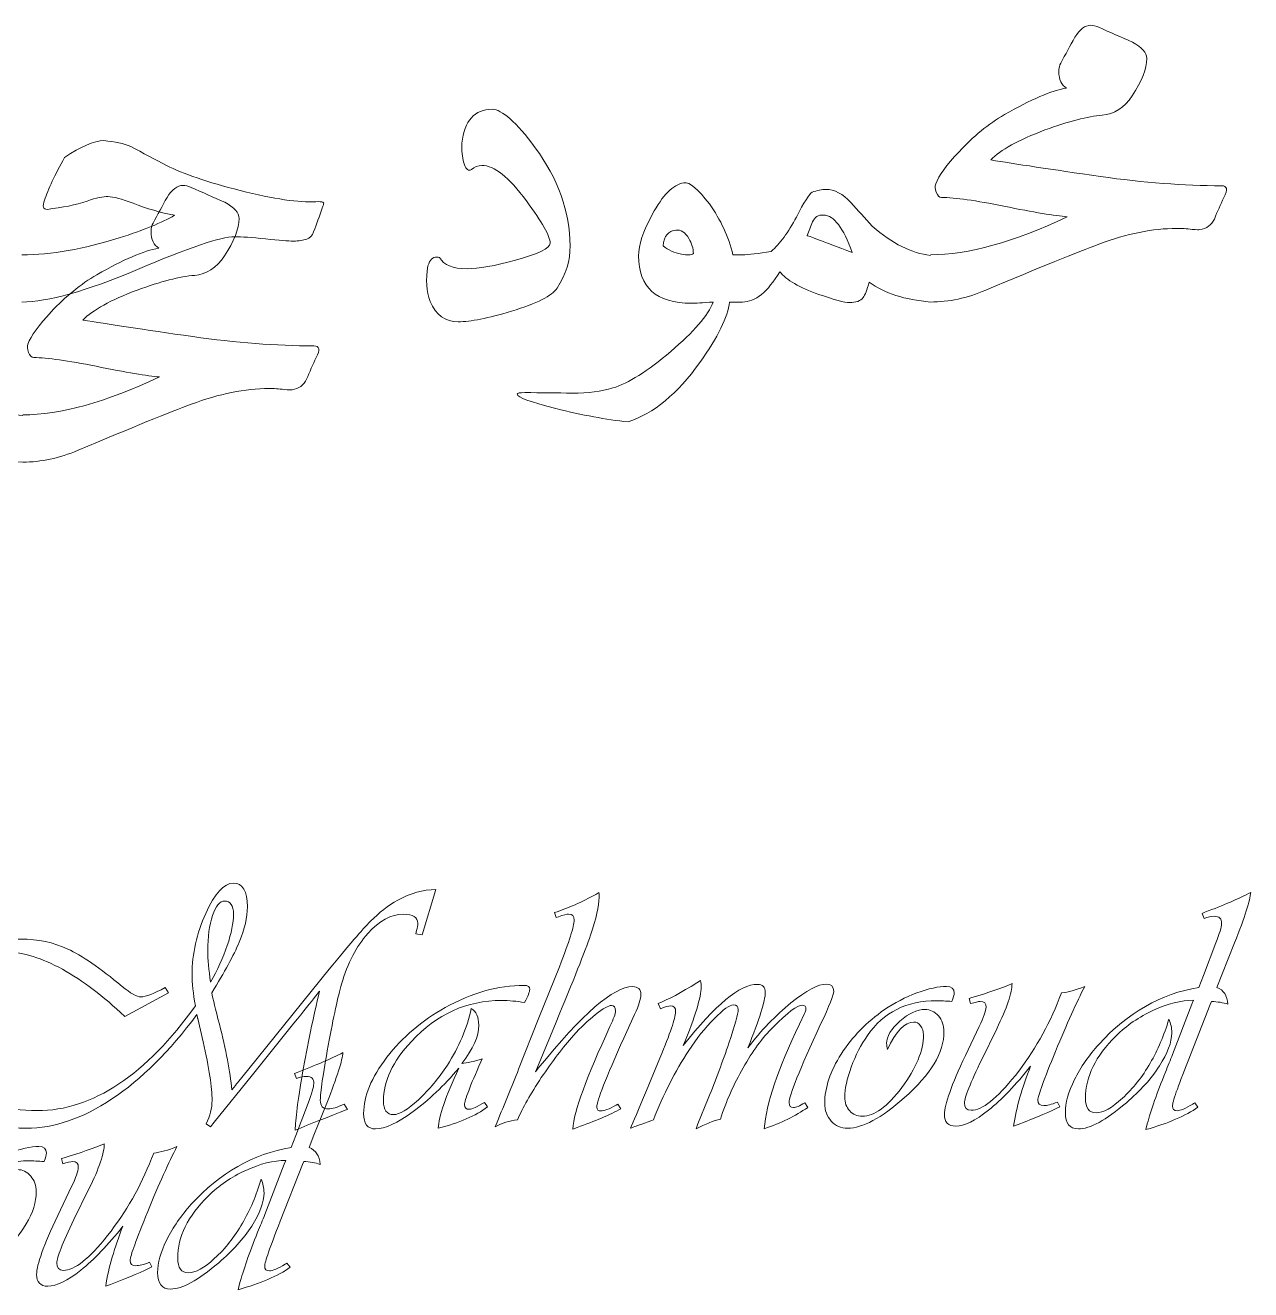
# Model space of a CAD drawing. Extents: x 846 to 947, y 421 to 797.
# Drawn here: x 934.757 to 935.914, y 742.441 to 743.635 of the extents above; entities that cross this region are included whole.
import ezdxf

# ---------------------------------------------------------------- set-up
doc = ezdxf.new("R2010")
doc.units = 0
doc.header["$MEASUREMENT"] = 0
doc.layers.add('Dim', color=252, linetype='CONTINUOUS', lineweight=0)
doc.layers.add('UG-Khartosha', color=252, linetype='CONTINUOUS', lineweight=20)

# ---------------------------------------------------------------- blocks, each defined once
blk = doc.blocks.new('fghty')
at = {"layer": 'UG-Khartosha'}
for points, knots in [([(-276.1344, -80.7615), (-276.1295, -80.7536), (-276.1242, -80.7496), (-276.1186, -80.7496), (-276.1186, -80.7496), (-276.1161, -80.7496), (-276.1135, -80.7503), (-276.1106, -80.7516)], [0.63333333, 0.63333333, 0.63333333, 0.63333333, 0.66666667, 0.66666667, 0.66666667, 0.66666668, 0.7, 0.7, 0.7, 0.7]), ([(-276.0773, -80.7663), (-276.0679, -80.7714), (-276.0631, -80.7767), (-276.0631, -80.7824), (-276.0631, -80.7824), (-276.0631, -80.7926), (-276.068, -80.8049), (-276.0776, -80.8195)], [0.73333333, 0.73333333, 0.73333333, 0.73333333, 0.76666667, 0.76666667, 0.76666667, 0.76666668, 0.8, 0.8, 0.8, 0.8]), ([(-276.1426, -80.8118), (-276.1476, -80.8088), (-276.1502, -80.8034), (-276.1502, -80.7954), (-276.1502, -80.7954), (-276.1502, -80.7921), (-276.1496, -80.7892), (-276.1482, -80.787)], [0.53333333, 0.53333333, 0.53333333, 0.53333333, 0.56666667, 0.56666667, 0.56666667, 0.56666668, 0.6, 0.6, 0.6, 0.6]), ([(-276.7414, -80.8663), (-276.739, -80.844), (-276.729, -80.8328), (-276.7115, -80.8328), (-276.7115, -80.8328), (-276.7019, -80.8328), (-276.6877, -80.8454), (-276.6688, -80.8709)], [0.8421053, 0.8421053, 0.8421053, 0.8421053, 0.8947368, 0.8947368, 0.8947368, 0.8947369, 0.9473684, 0.9473684, 0.9473684, 0.9473684]), ([(-276.7321, -80.8924), (-276.7328, -80.893), (-276.7335, -80.8931), (-276.7341, -80.8931), (-276.7341, -80.8931), (-276.7366, -80.8931), (-276.7385, -80.89), (-276.7401, -80.8836)], [0.6842105, 0.6842105, 0.6842105, 0.6842105, 0.7368421, 0.7368421, 0.7368421, 0.7368421, 0.7894737, 0.7894737, 0.7894737, 0.7894737]), ([(-276.6776, -80.9234), (-276.6949, -80.9001), (-276.7096, -80.8884), (-276.7216, -80.8884), (-276.7216, -80.8884), (-276.7256, -80.8884), (-276.7291, -80.8897), (-276.7321, -80.8924)], [0.5789474, 0.5789474, 0.5789474, 0.5789474, 0.6315789, 0.6315789, 0.6315789, 0.631579, 0.6842105, 0.6842105, 0.6842105, 0.6842105]), ([(-276.109, -80.8994), (-276.0662, -80.9054), (-276.0262, -80.9085), (-275.9892, -80.9085), (-275.9892, -80.9085), (-275.9833, -80.9085), (-275.9825, -80.9123), (-275.9868, -80.9201)], [0.93333333, 0.93333333, 0.93333333, 0.93333333, 0.96666667, 0.96666667, 0.96666667, 0.96666668, 1, 1, 1, 1]), ([(-276.3947, -80.915), (-276.3895, -80.9131), (-276.385, -80.9121), (-276.3809, -80.9121), (-276.3809, -80.9121), (-276.3724, -80.9121), (-276.3642, -80.9165), (-276.3563, -80.9252)], [0.6666667, 0.6666667, 0.6666667, 0.6666667, 0.7333333, 0.7333333, 0.7333333, 0.7333333, 0.8, 0.8, 0.8, 0.8]), ([(-276.6884, -80.9822), (-276.6655, -80.9762), (-276.6541, -80.9705), (-276.6541, -80.9653), (-276.6541, -80.9653), (-276.6541, -80.9585), (-276.6619, -80.9446), (-276.6776, -80.9234)], [0.4736842, 0.4736842, 0.4736842, 0.4736842, 0.5263158, 0.5263158, 0.5263158, 0.5263158, 0.5789474, 0.5789474, 0.5789474, 0.5789474]), ([(-276.4925, -81.0237), (-276.5033, -81.0245), (-276.5104, -81.0249), (-276.514, -81.0249), (-276.514, -81.0249), (-276.549, -81.0249), (-276.5665, -81.0093), (-276.5665, -80.9779), (-276.5665, -80.9779), (-276.5665, -80.9674), (-276.562, -80.9537), (-276.5529, -80.937)], [0.5555556, 0.5555556, 0.5555556, 0.5555556, 0.6111111, 0.6111111, 0.6111111, 0.6111111, 0.6666667, 0.6666667, 0.6666667, 0.6666667, 0.7222222, 0.7222222, 0.7222222, 0.7222222]), ([(-276.0182, -80.9517), (-276.0237, -80.9511), (-276.0288, -80.9508), (-276.0335, -80.9508), (-276.0335, -80.9508), (-276.0571, -80.9508), (-276.0827, -80.956), (-276.1106, -80.9664)], [0.1, 0.1, 0.1, 0.1, 0.13333333, 0.13333333, 0.13333333, 0.13333334, 0.16666667, 0.16666667, 0.16666667, 0.16666667]), ([(-276.936, -80.9612), (-276.9494, -80.9597), (-276.9597, -80.959), (-276.9668, -80.959), (-276.9668, -80.959), (-276.9798, -80.959), (-277.0118, -80.9698), (-277.0627, -80.9914)], [0.16, 0.16, 0.16, 0.16, 0.2, 0.2, 0.2, 0.20000001, 0.24, 0.24, 0.24, 0.24]), ([(-276.8952, -80.9614), (-276.8985, -80.9627), (-276.9029, -80.9633), (-276.9084, -80.9633), (-276.9084, -80.9633), (-276.9133, -80.9633), (-276.9224, -80.9626), (-276.936, -80.9612)], [0.08, 0.08, 0.08, 0.08, 0.12, 0.12, 0.12, 0.12000001, 0.16, 0.16, 0.16, 0.16]), ([(-276.7751, -80.9879), (-276.7733, -80.982), (-276.7704, -80.9791), (-276.7663, -80.9791), (-276.7663, -80.9791), (-276.7653, -80.9791), (-276.7645, -80.9793), (-276.7635, -80.9797)], [0.2631579, 0.2631579, 0.2631579, 0.2631579, 0.3157895, 0.3157895, 0.3157895, 0.3157895, 0.3684211, 0.3684211, 0.3684211, 0.3684211]), ([(-276.7635, -80.9797), (-276.7595, -80.987), (-276.7505, -80.9907), (-276.7364, -80.9907), (-276.7364, -80.9907), (-276.725, -80.9907), (-276.709, -80.9879), (-276.6884, -80.9822)], [0.3684211, 0.3684211, 0.3684211, 0.3684211, 0.4210526, 0.4210526, 0.4210526, 0.4210526, 0.4736842, 0.4736842, 0.4736842, 0.4736842]), ([(-276.6925, -81.0328), (-276.7156, -81.0398), (-276.733, -81.0432), (-276.7451, -81.0432), (-276.7451, -81.0432), (-276.7581, -81.0432), (-276.7674, -81.0366), (-276.7728, -81.0232)], [0.1052632, 0.1052632, 0.1052632, 0.1052632, 0.1578947, 0.1578947, 0.1578947, 0.1578947, 0.2105263, 0.2105263, 0.2105263, 0.2105263]), ([(-276.3441, -81.0192), (-276.3467, -81.0226), (-276.3512, -81.0243), (-276.3576, -81.0243), (-276.3576, -81.0243), (-276.3625, -81.0243), (-276.3727, -81.0216), (-276.3879, -81.0161)], [0.1333333, 0.1333333, 0.1333333, 0.1333333, 0.2, 0.2, 0.2, 0.2, 0.2666667, 0.2666667, 0.2666667, 0.2666667]), ([(-276.6484, -81.1292), (-276.6739, -81.1227), (-276.6866, -81.1181), (-276.6866, -81.115), (-276.6866, -81.115), (-276.6866, -81.1139), (-276.6841, -81.1134), (-276.679, -81.1134)], [0.2222222, 0.2222222, 0.2222222, 0.2222222, 0.2777778, 0.2777778, 0.2777778, 0.2777778, 0.3333333, 0.3333333, 0.3333333, 0.3333333]), ([(-276.7673, -81.6056), (-276.7673, -81.6056), (-276.7808, -81.6505), (-276.7808, -81.6505), (-276.7808, -81.6505), (-276.7808, -81.6505), (-276.7871, -81.6494), (-276.7871, -81.6494), (-276.7871, -81.6494), (-276.7871, -81.6494), (-276.7863, -81.6462), (-276.7863, -81.6462), (-276.7863, -81.6462), (-276.7855, -81.6434), (-276.7851, -81.641), (-276.7851, -81.639), (-276.7851, -81.639), (-276.7851, -81.6331), (-276.7898, -81.6301), (-276.7993, -81.6301), (-276.7993, -81.6301), (-276.8117, -81.6301), (-276.8235, -81.6364), (-276.8347, -81.6491), (-276.8347, -81.6491), (-276.8459, -81.6617), (-276.8546, -81.6784), (-276.8607, -81.6993), (-276.8607, -81.6993), (-276.8642, -81.7112), (-276.8686, -81.7315), (-276.8738, -81.7602), (-276.8738, -81.7602), (-276.8791, -81.7889), (-276.8817, -81.8069), (-276.8817, -81.8142), (-276.8817, -81.8142), (-276.8817, -81.82), (-276.8791, -81.8229), (-276.8738, -81.8229), (-276.8738, -81.8229), (-276.8702, -81.8229), (-276.8649, -81.8213), (-276.858, -81.8181), (-276.858, -81.8181), (-276.858, -81.8181), (-276.8549, -81.8234), (-276.8549, -81.8234), (-276.8549, -81.8234), (-276.8599, -81.8254), (-276.8687, -81.8289), (-276.8812, -81.8336), (-276.8812, -81.8336), (-276.8907, -81.8373), (-276.8992, -81.8408), (-276.9065, -81.844), (-276.9065, -81.844), (-276.9065, -81.8338), (-276.904, -81.8148), (-276.8992, -81.7871), (-276.8992, -81.7871), (-276.8943, -81.7594), (-276.8888, -81.7324), (-276.8824, -81.7061), (-276.8824, -81.7061), (-276.8824, -81.7061), (-276.8885, -81.7138), (-276.8885, -81.7138), (-276.8885, -81.7138), (-276.8935, -81.7202), (-276.9013, -81.7298), (-276.9118, -81.7428), (-276.9118, -81.7428), (-276.9118, -81.7428), (-276.9489, -81.7891), (-276.9489, -81.7891), (-276.9489, -81.7891), (-276.9489, -81.7891), (-276.9869, -81.8359), (-276.9869, -81.8359), (-276.9869, -81.8359), (-276.9869, -81.8359), (-276.9906, -81.8406), (-276.9906, -81.8406), (-276.9906, -81.8406), (-276.9906, -81.8406), (-276.9948, -81.8375), (-276.9948, -81.8375), (-276.9948, -81.8375), (-276.9909, -81.8298), (-276.9889, -81.8221), (-276.9889, -81.8145), (-276.9889, -81.8145), (-276.9889, -81.8019), (-276.9919, -81.7825), (-276.9978, -81.7563), (-276.9978, -81.7563), (-276.9978, -81.7563), (-277.0031, -81.7333), (-277.0031, -81.7333), (-277.0031, -81.7333), (-277.0032, -81.733), (-277.0035, -81.7317), (-277.0039, -81.7295), (-277.0039, -81.7295), (-277.031, -81.7658), (-277.059, -81.7936), (-277.0881, -81.813), (-277.0881, -81.813), (-277.1171, -81.8323), (-277.1453, -81.842), (-277.1729, -81.842), (-277.1729, -81.842), (-277.1909, -81.842), (-277.2079, -81.8381), (-277.224, -81.8302), (-277.224, -81.8302), (-277.2401, -81.8223), (-277.2528, -81.8117), (-277.262, -81.7983), (-277.262, -81.7983), (-277.2726, -81.7831), (-277.2779, -81.7653), (-277.2779, -81.7447), (-277.2779, -81.7447), (-277.2779, -81.7179), (-277.2687, -81.6963), (-277.2503, -81.6797), (-277.2503, -81.6797), (-277.2319, -81.6631), (-277.208, -81.6547), (-277.1784, -81.6547), (-277.1784, -81.6547), (-277.1613, -81.6547), (-277.1458, -81.658), (-277.1319, -81.6645), (-277.1319, -81.6645), (-277.1181, -81.6709), (-277.1001, -81.6833), (-277.078, -81.7015), (-277.078, -81.7015), (-277.0697, -81.7084), (-277.0635, -81.7119), (-277.0594, -81.7119), (-277.0594, -81.7119), (-277.0545, -81.7119), (-277.0465, -81.7088), (-277.0355, -81.7027), (-277.0355, -81.7027), (-277.0355, -81.7027), (-277.0321, -81.7078), (-277.0321, -81.7078), (-277.0321, -81.7078), (-277.0321, -81.7078), (-277.0752, -81.7315), (-277.0752, -81.7315), (-277.0752, -81.7315), (-277.0752, -81.7315), (-277.0797, -81.7274), (-277.0797, -81.7274), (-277.0797, -81.7274), (-277.1004, -81.708), (-277.1208, -81.6931), (-277.1408, -81.6826), (-277.1408, -81.6826), (-277.1608, -81.6722), (-277.1792, -81.667), (-277.196, -81.667), (-277.196, -81.667), (-277.2173, -81.667), (-277.2345, -81.6733), (-277.2474, -81.686), (-277.2474, -81.686), (-277.2603, -81.6986), (-277.2668, -81.7154), (-277.2668, -81.7363), (-277.2668, -81.7363), (-277.2668, -81.7625), (-277.2571, -81.7837), (-277.2377, -81.8001), (-277.2377, -81.8001), (-277.2183, -81.8164), (-277.193, -81.8246), (-277.162, -81.8246), (-277.162, -81.8246), (-277.1347, -81.8246), (-277.1078, -81.8158), (-277.0813, -81.7982), (-277.0813, -81.7982), (-277.0549, -81.7806), (-277.0296, -81.7548), (-277.0054, -81.7208), (-277.0054, -81.7208), (-277.0076, -81.7085), (-277.0087, -81.6982), (-277.0087, -81.6899), (-277.0087, -81.6899), (-277.0087, -81.6693), (-277.0042, -81.649), (-276.9952, -81.6292), (-276.9952, -81.6292), (-276.9862, -81.6092), (-276.9771, -81.5993), (-276.9677, -81.5993), (-276.9677, -81.5993), (-276.9585, -81.5993), (-276.9539, -81.6071), (-276.9539, -81.6228), (-276.9539, -81.6228), (-276.9539, -81.6329), (-276.9566, -81.6446), (-276.9621, -81.6577), (-276.9621, -81.6577), (-276.9675, -81.6709), (-276.9766, -81.6875), (-276.9892, -81.7078), (-276.9892, -81.7078), (-276.988, -81.7139), (-276.9855, -81.7242), (-276.9817, -81.7389), (-276.9817, -81.7389), (-276.9752, -81.7643), (-276.9711, -81.786), (-276.9693, -81.8041), (-276.9693, -81.8041), (-276.9665, -81.8006), (-276.9647, -81.7982), (-276.9638, -81.7971), (-276.9638, -81.7971), (-276.9638, -81.7971), (-276.9525, -81.7832), (-276.9525, -81.7832), (-276.9525, -81.7832), (-276.9525, -81.7832), (-276.8728, -81.6846), (-276.8728, -81.6846), (-276.8728, -81.6846), (-276.8539, -81.6613), (-276.8403, -81.6454), (-276.8319, -81.6369), (-276.8319, -81.6369), (-276.8236, -81.6285), (-276.8146, -81.6215), (-276.805, -81.6162), (-276.805, -81.6162), (-276.7924, -81.6091), (-276.7799, -81.6056), (-276.7673, -81.6056)], [0, 0, 0, 0, 0.016129, 0.016129, 0.016129, 0.016129, 0.032258, 0.032258, 0.032258, 0.032258, 0.048387, 0.048387, 0.048387, 0.048387, 0.064516, 0.064516, 0.064516, 0.064516, 0.080645, 0.080645, 0.080645, 0.080645, 0.096774, 0.096774, 0.096774, 0.096774, 0.112903, 0.112903, 0.112903, 0.112903, 0.129032, 0.129032, 0.129032, 0.129032, 0.145161, 0.145161, 0.145161, 0.145161, 0.16129, 0.16129, 0.16129, 0.16129, 0.177419, 0.177419, 0.177419, 0.177419, 0.193548, 0.193548, 0.193548, 0.193548, 0.209677, 0.209677, 0.209677, 0.209677, 0.225806, 0.225806, 0.225806, 0.225806, 0.241935, 0.241935, 0.241935, 0.241935, 0.258065, 0.258065, 0.258065, 0.258065, 0.274194, 0.274194, 0.274194, 0.274194, 0.290323, 0.290323, 0.290323, 0.290323, 0.306452, 0.306452, 0.306452, 0.306452, 0.322581, 0.322581, 0.322581, 0.322581, 0.33871, 0.33871, 0.33871, 0.33871, 0.354839, 0.354839, 0.354839, 0.354839, 0.370968, 0.370968, 0.370968, 0.370968, 0.387097, 0.387097, 0.387097, 0.387097, 0.403226, 0.403226, 0.403226, 0.403226, 0.419355, 0.419355, 0.419355, 0.419355, 0.435484, 0.435484, 0.435484, 0.435484, 0.451613, 0.451613, 0.451613, 0.451613, 0.467742, 0.467742, 0.467742, 0.467742, 0.483871, 0.483871, 0.483871, 0.483871, 0.5, 0.5, 0.5, 0.5, 0.516129, 0.516129, 0.516129, 0.516129, 0.532258, 0.532258, 0.532258, 0.532258, 0.548387, 0.548387, 0.548387, 0.548387, 0.564516, 0.564516, 0.564516, 0.564516, 0.580645, 0.580645, 0.580645, 0.580645, 0.596774, 0.596774, 0.596774, 0.596774, 0.612903, 0.612903, 0.612903, 0.612903, 0.629032, 0.629032, 0.629032, 0.629032, 0.645161, 0.645161, 0.645161, 0.645161, 0.66129, 0.66129, 0.66129, 0.66129, 0.677419, 0.677419, 0.677419, 0.677419, 0.693548, 0.693548, 0.693548, 0.693548, 0.709677, 0.709677, 0.709677, 0.709677, 0.725806, 0.725806, 0.725806, 0.725806, 0.741935, 0.741935, 0.741935, 0.741935, 0.758065, 0.758065, 0.758065, 0.758065, 0.774194, 0.774194, 0.774194, 0.774194, 0.790323, 0.790323, 0.790323, 0.790323, 0.806452, 0.806452, 0.806452, 0.806452, 0.822581, 0.822581, 0.822581, 0.822581, 0.83871, 0.83871, 0.83871, 0.83871, 0.854839, 0.854839, 0.854839, 0.854839, 0.870968, 0.870968, 0.870968, 0.870968, 0.887097, 0.887097, 0.887097, 0.887097, 0.903226, 0.903226, 0.903226, 0.903226, 0.919355, 0.919355, 0.919355, 0.919355, 0.935484, 0.935484, 0.935484, 0.935484, 0.951613, 0.951613, 0.951613, 0.951613, 0.967742, 0.967742, 0.967742, 0.967742, 0.983871, 0.983871, 0.983871, 0.983871, 1, 1, 1, 1]), ([(-276.5871, -81.8183), (-276.5871, -81.8183), (-276.584, -81.8227), (-276.584, -81.8227), (-276.584, -81.8227), (-276.5952, -81.8288), (-276.6096, -81.8349), (-276.6274, -81.8413), (-276.6274, -81.8413), (-276.6274, -81.8413), (-276.6317, -81.8428), (-276.6317, -81.8428), (-276.6317, -81.8428), (-276.6304, -81.8251), (-276.6181, -81.7913), (-276.5948, -81.7414), (-276.5948, -81.7414), (-276.5912, -81.7337), (-276.5894, -81.7285), (-276.5894, -81.7257), (-276.5894, -81.7257), (-276.5894, -81.7222), (-276.5906, -81.7204), (-276.5933, -81.7204), (-276.5933, -81.7204), (-276.5962, -81.7204), (-276.6015, -81.7234), (-276.609, -81.7293), (-276.609, -81.7293), (-276.6165, -81.7352), (-276.6238, -81.7422), (-276.6308, -81.7502), (-276.6308, -81.7502), (-276.6415, -81.762), (-276.6522, -81.7759), (-276.6628, -81.7919), (-276.6628, -81.7919), (-276.6734, -81.8079), (-276.6813, -81.8218), (-276.6864, -81.8336), (-276.6864, -81.8336), (-276.6944, -81.8346), (-276.7018, -81.8369), (-276.7086, -81.8405), (-276.7086, -81.8405), (-276.7086, -81.8405), (-276.7067, -81.836), (-276.7067, -81.836), (-276.7067, -81.836), (-276.699, -81.8179), (-276.6918, -81.8004), (-276.6853, -81.7836), (-276.6853, -81.7836), (-276.6853, -81.7836), (-276.6653, -81.7327), (-276.6653, -81.7327), (-276.6653, -81.7327), (-276.6653, -81.7327), (-276.6449, -81.6821), (-276.6449, -81.6821), (-276.6449, -81.6821), (-276.6352, -81.6571), (-276.6303, -81.6417), (-276.6303, -81.636), (-276.6303, -81.636), (-276.6303, -81.6319), (-276.6321, -81.63), (-276.6358, -81.63), (-276.6358, -81.63), (-276.6375, -81.63), (-276.6408, -81.6308), (-276.6458, -81.6325), (-276.6458, -81.6325), (-276.6458, -81.6325), (-276.648, -81.6334), (-276.648, -81.6334), (-276.648, -81.6334), (-276.648, -81.6334), (-276.6497, -81.6285), (-276.6497, -81.6285), (-276.6497, -81.6285), (-276.6362, -81.6239), (-276.6226, -81.618), (-276.6089, -81.6106), (-276.6089, -81.6106), (-276.6089, -81.6106), (-276.6057, -81.6086), (-276.6057, -81.6086), (-276.6057, -81.6086), (-276.6056, -81.6108), (-276.6056, -81.6124), (-276.6056, -81.6134), (-276.6056, -81.6134), (-276.6056, -81.6219), (-276.6084, -81.6343), (-276.6141, -81.6507), (-276.6141, -81.6507), (-276.6198, -81.6672), (-276.6311, -81.6959), (-276.6482, -81.7368), (-276.6482, -81.7368), (-276.6482, -81.7368), (-276.6666, -81.7814), (-276.6666, -81.7814), (-276.6666, -81.7814), (-276.6666, -81.7814), (-276.6687, -81.7862), (-276.6687, -81.7862), (-276.6687, -81.7862), (-276.6687, -81.7862), (-276.6658, -81.7826), (-276.6658, -81.7826), (-276.6658, -81.7826), (-276.6222, -81.7287), (-276.5911, -81.7017), (-276.5725, -81.7017), (-276.5725, -81.7017), (-276.567, -81.7017), (-276.5642, -81.7044), (-276.5642, -81.7099), (-276.5642, -81.7099), (-276.5642, -81.7139), (-276.5663, -81.7203), (-276.5704, -81.7294), (-276.5704, -81.7294), (-276.5704, -81.7294), (-276.581, -81.7527), (-276.581, -81.7527), (-276.581, -81.7527), (-276.5989, -81.7921), (-276.6078, -81.8149), (-276.6078, -81.8212), (-276.6078, -81.8212), (-276.6078, -81.8237), (-276.6065, -81.8249), (-276.6039, -81.8249), (-276.6039, -81.8249), (-276.6008, -81.8249), (-276.5957, -81.823), (-276.5887, -81.8191), (-276.5887, -81.8191), (-276.5887, -81.8191), (-276.5871, -81.8183), (-276.5871, -81.8183)], [0, 0, 0, 0, 0.027778, 0.027778, 0.027778, 0.027778, 0.055556, 0.055556, 0.055556, 0.055556, 0.083333, 0.083333, 0.083333, 0.083333, 0.111111, 0.111111, 0.111111, 0.111111, 0.138889, 0.138889, 0.138889, 0.138889, 0.166667, 0.166667, 0.166667, 0.166667, 0.194444, 0.194444, 0.194444, 0.194444, 0.222222, 0.222222, 0.222222, 0.222222, 0.25, 0.25, 0.25, 0.25, 0.277778, 0.277778, 0.277778, 0.277778, 0.305556, 0.305556, 0.305556, 0.305556, 0.333333, 0.333333, 0.333333, 0.333333, 0.361111, 0.361111, 0.361111, 0.361111, 0.388889, 0.388889, 0.388889, 0.388889, 0.416667, 0.416667, 0.416667, 0.416667, 0.444444, 0.444444, 0.444444, 0.444444, 0.472222, 0.472222, 0.472222, 0.472222, 0.5, 0.5, 0.5, 0.5, 0.527778, 0.527778, 0.527778, 0.527778, 0.555556, 0.555556, 0.555556, 0.555556, 0.583333, 0.583333, 0.583333, 0.583333, 0.611111, 0.611111, 0.611111, 0.611111, 0.638889, 0.638889, 0.638889, 0.638889, 0.666667, 0.666667, 0.666667, 0.666667, 0.694444, 0.694444, 0.694444, 0.694444, 0.722222, 0.722222, 0.722222, 0.722222, 0.75, 0.75, 0.75, 0.75, 0.777778, 0.777778, 0.777778, 0.777778, 0.805556, 0.805556, 0.805556, 0.805556, 0.833333, 0.833333, 0.833333, 0.833333, 0.861111, 0.861111, 0.861111, 0.861111, 0.888889, 0.888889, 0.888889, 0.888889, 0.916667, 0.916667, 0.916667, 0.916667, 0.944444, 0.944444, 0.944444, 0.944444, 0.972222, 0.972222, 0.972222, 0.972222, 1, 1, 1, 1]), ([(-275.9602, -81.6085), (-275.9607, -81.616), (-275.966, -81.6326), (-275.9762, -81.6585), (-275.9762, -81.6585), (-275.9762, -81.6585), (-275.9889, -81.6902), (-275.9889, -81.6902), (-275.9889, -81.6902), (-275.9889, -81.6902), (-275.9938, -81.7025), (-275.9938, -81.7025), (-275.9938, -81.7025), (-275.987, -81.7052), (-275.9833, -81.7108), (-275.9828, -81.7192), (-275.9828, -81.7192), (-275.9875, -81.7176), (-275.993, -81.7167), (-275.9991, -81.7164), (-275.9991, -81.7164), (-275.9991, -81.7164), (-276.0003, -81.7194), (-276.0003, -81.7194), (-276.0003, -81.7194), (-276.0003, -81.7194), (-276.0223, -81.7754), (-276.0223, -81.7754), (-276.0223, -81.7754), (-276.0326, -81.8015), (-276.0377, -81.8163), (-276.0377, -81.82), (-276.0377, -81.82), (-276.0377, -81.8232), (-276.0362, -81.8247), (-276.0331, -81.8247), (-276.0331, -81.8247), (-276.0299, -81.8247), (-276.0246, -81.8225), (-276.0174, -81.8181), (-276.0174, -81.8181), (-276.017, -81.8179), (-276.0165, -81.8175), (-276.0157, -81.817), (-276.0157, -81.817), (-276.0157, -81.817), (-276.0124, -81.8212), (-276.0124, -81.8212), (-276.0124, -81.8212), (-276.0247, -81.8297), (-276.0419, -81.8371), (-276.064, -81.8434), (-276.064, -81.8434), (-276.064, -81.8434), (-276.0626, -81.8377), (-276.0626, -81.8377), (-276.0626, -81.8377), (-276.059, -81.8241), (-276.053, -81.807), (-276.0447, -81.7865), (-276.0447, -81.7865), (-276.0421, -81.7802), (-276.0397, -81.7744), (-276.0375, -81.7689), (-276.0375, -81.7689), (-276.0375, -81.7689), (-276.0184, -81.7191), (-276.0184, -81.7191), (-276.0184, -81.7191), (-276.0184, -81.7191), (-276.0167, -81.7153), (-276.0167, -81.7153), (-276.0167, -81.7153), (-276.029, -81.7153), (-276.0422, -81.7186), (-276.0565, -81.7252), (-276.0565, -81.7252), (-276.0707, -81.7317), (-276.0831, -81.7402), (-276.0938, -81.7507), (-276.0938, -81.7507), (-276.1138, -81.7706), (-276.1239, -81.7911), (-276.1239, -81.8121), (-276.1239, -81.8121), (-276.1239, -81.8218), (-276.1203, -81.8267), (-276.1133, -81.8267), (-276.1133, -81.8267), (-276.1063, -81.8267), (-276.0976, -81.8219), (-276.0873, -81.8123), (-276.0873, -81.8123), (-276.0768, -81.8028), (-276.0676, -81.7911), (-276.0597, -81.7775), (-276.0597, -81.7775), (-276.0522, -81.7645), (-276.046, -81.75), (-276.0412, -81.7339), (-276.0412, -81.7339), (-276.0393, -81.7382), (-276.0384, -81.7426), (-276.0384, -81.7474), (-276.0384, -81.7474), (-276.0384, -81.7569), (-276.0425, -81.7679), (-276.0506, -81.7803), (-276.0506, -81.7803), (-276.0587, -81.7929), (-276.0696, -81.805), (-276.0833, -81.8167), (-276.0833, -81.8167), (-276.1036, -81.8341), (-276.1195, -81.8427), (-276.1309, -81.8427), (-276.1309, -81.8427), (-276.1395, -81.8427), (-276.1438, -81.8373), (-276.1438, -81.8265), (-276.1438, -81.8265), (-276.1438, -81.817), (-276.1408, -81.8061), (-276.1347, -81.7939), (-276.1347, -81.7939), (-276.1286, -81.7816), (-276.1205, -81.7698), (-276.1104, -81.7587), (-276.1104, -81.7587), (-276.0821, -81.7276), (-276.0491, -81.7089), (-276.0116, -81.7025), (-276.0116, -81.7025), (-276.0116, -81.7025), (-276.007, -81.6907), (-276.007, -81.6907), (-276.007, -81.6907), (-276.007, -81.6907), (-275.9947, -81.6585), (-275.9947, -81.6585), (-275.9947, -81.6585), (-275.991, -81.6492), (-275.9892, -81.6428), (-275.9891, -81.6394), (-275.9891, -81.6394), (-275.9888, -81.6345), (-275.9913, -81.6321), (-275.9964, -81.6321), (-275.9964, -81.6321), (-275.9994, -81.6321), (-276.0026, -81.6328), (-276.0063, -81.6343), (-276.0063, -81.6343), (-276.0063, -81.6343), (-276.0083, -81.6292), (-276.0083, -81.6292), (-276.0083, -81.6292), (-276.0083, -81.6292), (-276.0056, -81.6281), (-276.0056, -81.6281), (-276.0056, -81.6281), (-275.9871, -81.6212), (-275.9719, -81.6146), (-275.9602, -81.6085)], [0, 0, 0, 0, 0.02439, 0.02439, 0.02439, 0.02439, 0.04878, 0.04878, 0.04878, 0.04878, 0.073171, 0.073171, 0.073171, 0.073171, 0.097561, 0.097561, 0.097561, 0.097561, 0.121951, 0.121951, 0.121951, 0.121951, 0.146341, 0.146341, 0.146341, 0.146341, 0.170732, 0.170732, 0.170732, 0.170732, 0.195122, 0.195122, 0.195122, 0.195122, 0.219512, 0.219512, 0.219512, 0.219512, 0.243902, 0.243902, 0.243902, 0.243902, 0.268293, 0.268293, 0.268293, 0.268293, 0.292683, 0.292683, 0.292683, 0.292683, 0.317073, 0.317073, 0.317073, 0.317073, 0.341463, 0.341463, 0.341463, 0.341463, 0.365854, 0.365854, 0.365854, 0.365854, 0.390244, 0.390244, 0.390244, 0.390244, 0.414634, 0.414634, 0.414634, 0.414634, 0.439024, 0.439024, 0.439024, 0.439024, 0.463415, 0.463415, 0.463415, 0.463415, 0.487805, 0.487805, 0.487805, 0.487805, 0.512195, 0.512195, 0.512195, 0.512195, 0.536585, 0.536585, 0.536585, 0.536585, 0.560976, 0.560976, 0.560976, 0.560976, 0.585366, 0.585366, 0.585366, 0.585366, 0.609756, 0.609756, 0.609756, 0.609756, 0.634146, 0.634146, 0.634146, 0.634146, 0.658537, 0.658537, 0.658537, 0.658537, 0.682927, 0.682927, 0.682927, 0.682927, 0.707317, 0.707317, 0.707317, 0.707317, 0.731707, 0.731707, 0.731707, 0.731707, 0.756098, 0.756098, 0.756098, 0.756098, 0.780488, 0.780488, 0.780488, 0.780488, 0.804878, 0.804878, 0.804878, 0.804878, 0.829268, 0.829268, 0.829268, 0.829268, 0.853659, 0.853659, 0.853659, 0.853659, 0.878049, 0.878049, 0.878049, 0.878049, 0.902439, 0.902439, 0.902439, 0.902439, 0.926829, 0.926829, 0.926829, 0.926829, 0.95122, 0.95122, 0.95122, 0.95122, 0.97561, 0.97561, 0.97561, 0.97561, 1, 1, 1, 1]), ([(-276.9904, -81.6972), (-276.9836, -81.6854), (-276.9781, -81.6733), (-276.9739, -81.6611), (-276.9739, -81.6611), (-276.9698, -81.6488), (-276.9677, -81.6385), (-276.9677, -81.6302), (-276.9677, -81.6302), (-276.9677, -81.6214), (-276.9707, -81.617), (-276.9767, -81.617), (-276.9767, -81.617), (-276.9813, -81.617), (-276.9852, -81.6218), (-276.9884, -81.6314), (-276.9884, -81.6314), (-276.9916, -81.641), (-276.9932, -81.6526), (-276.9932, -81.6661), (-276.9932, -81.6661), (-276.9932, -81.6749), (-276.9922, -81.6853), (-276.9904, -81.6972)], [0, 0, 0, 0, 0.166667, 0.166667, 0.166667, 0.166667, 0.333333, 0.333333, 0.333333, 0.333333, 0.5, 0.5, 0.5, 0.5, 0.666667, 0.666667, 0.666667, 0.666667, 0.833333, 0.833333, 0.833333, 0.833333, 1, 1, 1, 1]), ([(-276.719, -81.8164), (-276.719, -81.8164), (-276.716, -81.8208), (-276.716, -81.8208), (-276.716, -81.8208), (-276.7279, -81.8298), (-276.7442, -81.8368), (-276.7649, -81.842), (-276.7649, -81.842), (-276.7644, -81.8305), (-276.7576, -81.8107), (-276.7446, -81.7826), (-276.7446, -81.7826), (-276.7593, -81.7999), (-276.7744, -81.8142), (-276.7899, -81.8256), (-276.7899, -81.8256), (-276.8054, -81.837), (-276.8178, -81.8427), (-276.8269, -81.8427), (-276.8269, -81.8427), (-276.8349, -81.8427), (-276.8388, -81.8376), (-276.8388, -81.8275), (-276.8388, -81.8275), (-276.8388, -81.8103), (-276.8311, -81.7917), (-276.8158, -81.7717), (-276.8158, -81.7717), (-276.8004, -81.7518), (-276.7811, -81.7354), (-276.7579, -81.7225), (-276.7579, -81.7225), (-276.7317, -81.7078), (-276.7057, -81.7005), (-276.6798, -81.7005), (-276.6798, -81.7005), (-276.6761, -81.7005), (-276.6743, -81.7018), (-276.6743, -81.7045), (-276.6743, -81.7045), (-276.6743, -81.7068), (-276.676, -81.7112), (-276.6794, -81.7175), (-276.6794, -81.7175), (-276.6872, -81.7162), (-276.6947, -81.7155), (-276.702, -81.7155), (-276.702, -81.7155), (-276.7366, -81.7155), (-276.7665, -81.729), (-276.7915, -81.756), (-276.7915, -81.756), (-276.81, -81.7757), (-276.8192, -81.7954), (-276.8192, -81.8149), (-276.8192, -81.8149), (-276.8192, -81.824), (-276.8158, -81.8285), (-276.8091, -81.8285), (-276.8091, -81.8285), (-276.8035, -81.8285), (-276.7952, -81.8236), (-276.7845, -81.8138), (-276.7845, -81.8138), (-276.7739, -81.8039), (-276.7643, -81.7925), (-276.7559, -81.7795), (-276.7559, -81.7795), (-276.7443, -81.7615), (-276.7364, -81.7429), (-276.7322, -81.7235), (-276.7322, -81.7235), (-276.7273, -81.7264), (-276.7248, -81.7319), (-276.7248, -81.7399), (-276.7248, -81.7399), (-276.7248, -81.7509), (-276.7304, -81.7636), (-276.7416, -81.7779), (-276.7416, -81.7779), (-276.7361, -81.7775), (-276.7294, -81.7759), (-276.7213, -81.7732), (-276.7213, -81.7732), (-276.7213, -81.7732), (-276.7226, -81.7761), (-276.7226, -81.7761), (-276.7226, -81.7761), (-276.7334, -81.8003), (-276.7388, -81.8145), (-276.7388, -81.8186), (-276.7388, -81.8186), (-276.7388, -81.8219), (-276.7373, -81.8234), (-276.7342, -81.8232), (-276.7342, -81.8232), (-276.7314, -81.823), (-276.7263, -81.8207), (-276.719, -81.8164)], [0, 0, 0, 0, 0.04, 0.04, 0.04, 0.04, 0.08, 0.08, 0.08, 0.08, 0.12, 0.12, 0.12, 0.12, 0.16, 0.16, 0.16, 0.16, 0.2, 0.2, 0.2, 0.2, 0.24, 0.24, 0.24, 0.24, 0.28, 0.28, 0.28, 0.28, 0.32, 0.32, 0.32, 0.32, 0.36, 0.36, 0.36, 0.36, 0.4, 0.4, 0.4, 0.4, 0.44, 0.44, 0.44, 0.44, 0.48, 0.48, 0.48, 0.48, 0.52, 0.52, 0.52, 0.52, 0.56, 0.56, 0.56, 0.56, 0.6, 0.6, 0.6, 0.6, 0.64, 0.64, 0.64, 0.64, 0.68, 0.68, 0.68, 0.68, 0.72, 0.72, 0.72, 0.72, 0.76, 0.76, 0.76, 0.76, 0.8, 0.8, 0.8, 0.8, 0.84, 0.84, 0.84, 0.84, 0.88, 0.88, 0.88, 0.88, 0.92, 0.92, 0.92, 0.92, 0.96, 0.96, 0.96, 0.96, 1, 1, 1, 1]), ([(-276.4017, -81.8169), (-276.4017, -81.8169), (-276.399, -81.8214), (-276.399, -81.8214), (-276.399, -81.8214), (-276.4111, -81.83), (-276.4254, -81.837), (-276.442, -81.8425), (-276.442, -81.8425), (-276.4402, -81.8177), (-276.4285, -81.7832), (-276.407, -81.739), (-276.407, -81.739), (-276.407, -81.739), (-276.4021, -81.7285), (-276.4021, -81.7285), (-276.4021, -81.7285), (-276.4012, -81.7267), (-276.4007, -81.7253), (-276.4007, -81.7242), (-276.4007, -81.7242), (-276.4007, -81.7214), (-276.4019, -81.7201), (-276.4043, -81.7201), (-276.4043, -81.7201), (-276.4092, -81.7201), (-276.4188, -81.7274), (-276.4333, -81.7419), (-276.4333, -81.7419), (-276.4438, -81.7524), (-276.4537, -81.7658), (-276.4629, -81.7821), (-276.4629, -81.7821), (-276.4722, -81.7983), (-276.4797, -81.8153), (-276.4855, -81.8329), (-276.4855, -81.8329), (-276.4922, -81.8346), (-276.5003, -81.8378), (-276.5096, -81.8425), (-276.5096, -81.8425), (-276.5096, -81.8425), (-276.5077, -81.8377), (-276.5077, -81.8377), (-276.5077, -81.8377), (-276.5077, -81.8377), (-276.4975, -81.8126), (-276.4975, -81.8126), (-276.4975, -81.8126), (-276.49, -81.7941), (-276.4831, -81.7758), (-276.477, -81.7577), (-276.477, -81.7577), (-276.4709, -81.7396), (-276.4678, -81.7286), (-276.4678, -81.7248), (-276.4678, -81.7248), (-276.4678, -81.7214), (-276.4693, -81.7198), (-276.4724, -81.7198), (-276.4724, -81.7198), (-276.4763, -81.7198), (-276.4827, -81.7244), (-276.4917, -81.7336), (-276.4917, -81.7336), (-276.5007, -81.7427), (-276.509, -81.7532), (-276.5168, -81.765), (-276.5168, -81.765), (-276.5302, -81.7858), (-276.5419, -81.8086), (-276.5518, -81.8338), (-276.5518, -81.8338), (-276.5532, -81.8342), (-276.5541, -81.8345), (-276.5543, -81.8346), (-276.5543, -81.8346), (-276.5543, -81.8346), (-276.5634, -81.8379), (-276.5634, -81.8379), (-276.5634, -81.8379), (-276.567, -81.8391), (-276.5708, -81.8406), (-276.5746, -81.8421), (-276.5746, -81.8421), (-276.5719, -81.8364), (-276.5666, -81.8239), (-276.5586, -81.8046), (-276.5586, -81.8046), (-276.5586, -81.8046), (-276.5453, -81.7725), (-276.5453, -81.7725), (-276.5453, -81.7725), (-276.5353, -81.7482), (-276.5301, -81.733), (-276.5298, -81.7269), (-276.5298, -81.7269), (-276.5295, -81.7228), (-276.5312, -81.7208), (-276.5347, -81.7208), (-276.5347, -81.7208), (-276.537, -81.7208), (-276.5404, -81.7218), (-276.5449, -81.7239), (-276.5449, -81.7239), (-276.5449, -81.7239), (-276.547, -81.7184), (-276.547, -81.7184), (-276.547, -81.7184), (-276.5371, -81.7145), (-276.5243, -81.7077), (-276.5087, -81.6981), (-276.5087, -81.6981), (-276.5087, -81.6981), (-276.505, -81.6957), (-276.505, -81.6957), (-276.505, -81.6957), (-276.5046, -81.6983), (-276.5045, -81.7005), (-276.5045, -81.7023), (-276.5045, -81.7023), (-276.5045, -81.712), (-276.5104, -81.7313), (-276.5222, -81.7601), (-276.5222, -81.7601), (-276.4906, -81.7197), (-276.4661, -81.6995), (-276.4487, -81.6995), (-276.4487, -81.6995), (-276.4435, -81.6995), (-276.441, -81.7022), (-276.441, -81.7077), (-276.441, -81.7077), (-276.441, -81.7158), (-276.4467, -81.7341), (-276.4582, -81.7623), (-276.4582, -81.7623), (-276.4451, -81.7451), (-276.4309, -81.7303), (-276.4156, -81.7179), (-276.4156, -81.7179), (-276.4003, -81.7055), (-276.3886, -81.6993), (-276.3804, -81.6993), (-276.3804, -81.6993), (-276.3756, -81.6993), (-276.3732, -81.7017), (-276.3732, -81.7065), (-276.3732, -81.7065), (-276.3732, -81.7098), (-276.3775, -81.7206), (-276.3862, -81.7391), (-276.3862, -81.7391), (-276.407, -81.7838), (-276.4174, -81.8098), (-276.4174, -81.8169), (-276.4174, -81.8169), (-276.4174, -81.82), (-276.416, -81.8215), (-276.413, -81.8215), (-276.413, -81.8215), (-276.4108, -81.8215), (-276.4071, -81.82), (-276.4017, -81.8169)], [0, 0, 0, 0, 0.02439, 0.02439, 0.02439, 0.02439, 0.04878, 0.04878, 0.04878, 0.04878, 0.073171, 0.073171, 0.073171, 0.073171, 0.097561, 0.097561, 0.097561, 0.097561, 0.121951, 0.121951, 0.121951, 0.121951, 0.146341, 0.146341, 0.146341, 0.146341, 0.170732, 0.170732, 0.170732, 0.170732, 0.195122, 0.195122, 0.195122, 0.195122, 0.219512, 0.219512, 0.219512, 0.219512, 0.243902, 0.243902, 0.243902, 0.243902, 0.268293, 0.268293, 0.268293, 0.268293, 0.292683, 0.292683, 0.292683, 0.292683, 0.317073, 0.317073, 0.317073, 0.317073, 0.341463, 0.341463, 0.341463, 0.341463, 0.365854, 0.365854, 0.365854, 0.365854, 0.390244, 0.390244, 0.390244, 0.390244, 0.414634, 0.414634, 0.414634, 0.414634, 0.439024, 0.439024, 0.439024, 0.439024, 0.463415, 0.463415, 0.463415, 0.463415, 0.487805, 0.487805, 0.487805, 0.487805, 0.512195, 0.512195, 0.512195, 0.512195, 0.536585, 0.536585, 0.536585, 0.536585, 0.560976, 0.560976, 0.560976, 0.560976, 0.585366, 0.585366, 0.585366, 0.585366, 0.609756, 0.609756, 0.609756, 0.609756, 0.634146, 0.634146, 0.634146, 0.634146, 0.658537, 0.658537, 0.658537, 0.658537, 0.682927, 0.682927, 0.682927, 0.682927, 0.707317, 0.707317, 0.707317, 0.707317, 0.731707, 0.731707, 0.731707, 0.731707, 0.756098, 0.756098, 0.756098, 0.756098, 0.780488, 0.780488, 0.780488, 0.780488, 0.804878, 0.804878, 0.804878, 0.804878, 0.829268, 0.829268, 0.829268, 0.829268, 0.853659, 0.853659, 0.853659, 0.853659, 0.878049, 0.878049, 0.878049, 0.878049, 0.902439, 0.902439, 0.902439, 0.902439, 0.926829, 0.926829, 0.926829, 0.926829, 0.95122, 0.95122, 0.95122, 0.95122, 0.97561, 0.97561, 0.97561, 0.97561, 1, 1, 1, 1]), ([(-276.2561, -81.7165), (-276.2622, -81.716), (-276.2672, -81.7157), (-276.2711, -81.7157), (-276.2711, -81.7157), (-276.301, -81.7157), (-276.324, -81.7271), (-276.3399, -81.7502), (-276.3399, -81.7502), (-276.3462, -81.7592), (-276.3515, -81.7697), (-276.3558, -81.7814), (-276.3558, -81.7814), (-276.3601, -81.7933), (-276.3623, -81.8031), (-276.3623, -81.8111), (-276.3623, -81.8111), (-276.3623, -81.8167), (-276.3606, -81.8212), (-276.3574, -81.8248), (-276.3574, -81.8248), (-276.3542, -81.8284), (-276.35, -81.8302), (-276.345, -81.8302), (-276.345, -81.8302), (-276.3332, -81.8302), (-276.3201, -81.8207), (-276.3058, -81.8017), (-276.3058, -81.8017), (-276.2915, -81.7827), (-276.2843, -81.7652), (-276.2843, -81.7495), (-276.2843, -81.7495), (-276.2843, -81.7459), (-276.2852, -81.7429), (-276.2871, -81.7405), (-276.2871, -81.7405), (-276.289, -81.738), (-276.2912, -81.7368), (-276.2939, -81.7368), (-276.2939, -81.7368), (-276.3029, -81.7368), (-276.3116, -81.7459), (-276.32, -81.7641), (-276.32, -81.7641), (-276.3205, -81.7619), (-276.3208, -81.7599), (-276.3208, -81.7581), (-276.3208, -81.7581), (-276.3208, -81.7511), (-276.3165, -81.7437), (-276.3077, -81.7359), (-276.3077, -81.7359), (-276.2989, -81.7282), (-276.2906, -81.7244), (-276.2827, -81.7244), (-276.2827, -81.7244), (-276.2776, -81.7244), (-276.2731, -81.7265), (-276.2695, -81.7308), (-276.2695, -81.7308), (-276.2658, -81.735), (-276.264, -81.7403), (-276.264, -81.7464), (-276.264, -81.7464), (-276.264, -81.767), (-276.2771, -81.7888), (-276.3034, -81.8119), (-276.3034, -81.8119), (-276.3259, -81.832), (-276.3447, -81.842), (-276.3595, -81.842), (-276.3595, -81.842), (-276.366, -81.842), (-276.3714, -81.8396), (-276.3757, -81.835), (-276.3757, -81.835), (-276.3799, -81.8303), (-276.3821, -81.8244), (-276.3821, -81.8174), (-276.3821, -81.8174), (-276.3821, -81.8018), (-276.3766, -81.7855), (-276.3658, -81.7685), (-276.3658, -81.7685), (-276.3549, -81.7515), (-276.3406, -81.7368), (-276.3228, -81.7245), (-276.3228, -81.7245), (-276.3131, -81.7178), (-276.3024, -81.7123), (-276.2908, -81.708), (-276.2908, -81.708), (-276.2793, -81.7037), (-276.2695, -81.7015), (-276.2614, -81.7015), (-276.2614, -81.7015), (-276.2564, -81.7015), (-276.2539, -81.7037), (-276.2539, -81.7082), (-276.2539, -81.7082), (-276.2539, -81.7098), (-276.2547, -81.7126), (-276.2561, -81.7165)], [0, 0, 0, 0, 0.038462, 0.038462, 0.038462, 0.038462, 0.076923, 0.076923, 0.076923, 0.076923, 0.115385, 0.115385, 0.115385, 0.115385, 0.153846, 0.153846, 0.153846, 0.153846, 0.192308, 0.192308, 0.192308, 0.192308, 0.230769, 0.230769, 0.230769, 0.230769, 0.269231, 0.269231, 0.269231, 0.269231, 0.307692, 0.307692, 0.307692, 0.307692, 0.346154, 0.346154, 0.346154, 0.346154, 0.384615, 0.384615, 0.384615, 0.384615, 0.423077, 0.423077, 0.423077, 0.423077, 0.461538, 0.461538, 0.461538, 0.461538, 0.5, 0.5, 0.5, 0.5, 0.538462, 0.538462, 0.538462, 0.538462, 0.576923, 0.576923, 0.576923, 0.576923, 0.615385, 0.615385, 0.615385, 0.615385, 0.653846, 0.653846, 0.653846, 0.653846, 0.692308, 0.692308, 0.692308, 0.692308, 0.730769, 0.730769, 0.730769, 0.730769, 0.769231, 0.769231, 0.769231, 0.769231, 0.807692, 0.807692, 0.807692, 0.807692, 0.846154, 0.846154, 0.846154, 0.846154, 0.884615, 0.884615, 0.884615, 0.884615, 0.923077, 0.923077, 0.923077, 0.923077, 0.961538, 0.961538, 0.961538, 0.961538, 1, 1, 1, 1]), ([(-276.1246, -81.7017), (-276.1325, -81.7169), (-276.1422, -81.7384), (-276.1536, -81.766), (-276.1536, -81.766), (-276.1649, -81.7937), (-276.1708, -81.8098), (-276.171, -81.8143), (-276.171, -81.8143), (-276.1711, -81.8179), (-276.1692, -81.8196), (-276.1652, -81.8196), (-276.1652, -81.8196), (-276.1621, -81.8196), (-276.1576, -81.8185), (-276.1517, -81.8162), (-276.1517, -81.8162), (-276.1517, -81.8162), (-276.1494, -81.8208), (-276.1494, -81.8208), (-276.1494, -81.8208), (-276.1578, -81.8251), (-276.1715, -81.831), (-276.1906, -81.8382), (-276.1906, -81.8382), (-276.1906, -81.8382), (-276.1952, -81.8399), (-276.1952, -81.8399), (-276.1952, -81.8399), (-276.1923, -81.8214), (-276.1865, -81.8016), (-276.1782, -81.7805), (-276.1782, -81.7805), (-276.1928, -81.7991), (-276.2067, -81.8136), (-276.2199, -81.8241), (-276.2199, -81.8241), (-276.233, -81.8347), (-276.2438, -81.8399), (-276.2524, -81.8399), (-276.2524, -81.8399), (-276.2599, -81.8399), (-276.2636, -81.836), (-276.2636, -81.8282), (-276.2636, -81.8282), (-276.2636, -81.8187), (-276.2566, -81.7993), (-276.2427, -81.77), (-276.2427, -81.77), (-276.2427, -81.77), (-276.229, -81.7413), (-276.229, -81.7413), (-276.229, -81.7413), (-276.2248, -81.7324), (-276.2226, -81.726), (-276.2223, -81.7222), (-276.2223, -81.7222), (-276.2221, -81.7184), (-276.224, -81.7165), (-276.2281, -81.7165), (-276.2281, -81.7165), (-276.23, -81.7165), (-276.2332, -81.7172), (-276.2377, -81.7186), (-276.2377, -81.7186), (-276.2377, -81.7186), (-276.2391, -81.7135), (-276.2391, -81.7135), (-276.2391, -81.7135), (-276.2391, -81.7135), (-276.2364, -81.7126), (-276.2364, -81.7126), (-276.2364, -81.7126), (-276.2204, -81.7079), (-276.2072, -81.7033), (-276.1966, -81.6988), (-276.1966, -81.6988), (-276.1966, -81.7079), (-276.2016, -81.7228), (-276.2118, -81.7436), (-276.2118, -81.7436), (-276.2118, -81.7436), (-276.2266, -81.774), (-276.2266, -81.774), (-276.2266, -81.774), (-276.2379, -81.7973), (-276.2436, -81.8116), (-276.2436, -81.8169), (-276.2436, -81.8169), (-276.2436, -81.8218), (-276.2415, -81.8242), (-276.2372, -81.8242), (-276.2372, -81.8242), (-276.2261, -81.8242), (-276.2115, -81.8127), (-276.1933, -81.7897), (-276.1933, -81.7897), (-276.1751, -81.7666), (-276.1606, -81.7412), (-276.1498, -81.7135), (-276.1498, -81.7135), (-276.1498, -81.7135), (-276.1476, -81.708), (-276.1476, -81.708), (-276.1476, -81.708), (-276.141, -81.7073), (-276.1333, -81.7052), (-276.1246, -81.7017)], [0, 0, 0, 0, 0.037037, 0.037037, 0.037037, 0.037037, 0.074074, 0.074074, 0.074074, 0.074074, 0.111111, 0.111111, 0.111111, 0.111111, 0.148148, 0.148148, 0.148148, 0.148148, 0.185185, 0.185185, 0.185185, 0.185185, 0.222222, 0.222222, 0.222222, 0.222222, 0.259259, 0.259259, 0.259259, 0.259259, 0.296296, 0.296296, 0.296296, 0.296296, 0.333333, 0.333333, 0.333333, 0.333333, 0.37037, 0.37037, 0.37037, 0.37037, 0.407407, 0.407407, 0.407407, 0.407407, 0.444444, 0.444444, 0.444444, 0.444444, 0.481481, 0.481481, 0.481481, 0.481481, 0.518519, 0.518519, 0.518519, 0.518519, 0.555556, 0.555556, 0.555556, 0.555556, 0.592593, 0.592593, 0.592593, 0.592593, 0.62963, 0.62963, 0.62963, 0.62963, 0.666667, 0.666667, 0.666667, 0.666667, 0.703704, 0.703704, 0.703704, 0.703704, 0.740741, 0.740741, 0.740741, 0.740741, 0.777778, 0.777778, 0.777778, 0.777778, 0.814815, 0.814815, 0.814815, 0.814815, 0.851852, 0.851852, 0.851852, 0.851852, 0.888889, 0.888889, 0.888889, 0.888889, 0.925926, 0.925926, 0.925926, 0.925926, 0.962963, 0.962963, 0.962963, 0.962963, 1, 1, 1, 1])]:
    blk.add_open_spline(points, degree=3, knots=knots, dxfattribs=at)
for points in [[(-276.1106, -80.7516), (-276.0995, -80.7565), (-276.0884, -80.7614), (-276.0773, -80.7663)], [(-276.1482, -80.787), (-276.1437, -80.7785), (-276.139, -80.77), (-276.1344, -80.7615)], [(-276.2039, -80.8381), (-276.1779, -80.823), (-276.1575, -80.8143), (-276.1426, -80.8118)], [(-276.0776, -80.8195), (-276.0855, -80.8313), (-276.0954, -80.8377), (-276.1072, -80.8387)], [(-276.2491, -80.8748), (-276.235, -80.8596), (-276.2199, -80.8473), (-276.2039, -80.8381)], [(-276.1072, -80.8387), (-276.1216, -80.8398), (-276.1405, -80.8447), (-276.164, -80.8533)], [(-277.135, -80.8805), (-277.119, -80.8697), (-277.106, -80.8642), (-277.096, -80.8638)], [(-277.096, -80.8638), (-277.0853, -80.8648), (-277.0764, -80.8667), (-277.0694, -80.8697)], [(-276.164, -80.8533), (-276.1903, -80.8632), (-276.2081, -80.873), (-276.2177, -80.883)], [(-277.0694, -80.8697), (-277.0576, -80.876), (-277.0457, -80.8822), (-277.0339, -80.8884)], [(-276.7401, -80.8836), (-276.7415, -80.8771), (-276.742, -80.8714), (-276.7414, -80.8663)], [(-276.6688, -80.8709), (-276.6462, -80.9015), (-276.6347, -80.934), (-276.6343, -80.9681)], [(-276.2722, -80.9067), (-276.2693, -80.8986), (-276.2615, -80.888), (-276.2491, -80.8748)], [(-277.1548, -80.9229), (-277.1512, -80.912), (-277.1446, -80.8978), (-277.135, -80.8805)], [(-277.0339, -80.8884), (-277.0178, -80.8967), (-276.9936, -80.905), (-276.9612, -80.9132)], [(-276.2177, -80.883), (-276.194, -80.8868), (-276.1578, -80.8923), (-276.109, -80.8994)], [(-276.9612, -80.9132), (-276.9273, -80.9217), (-276.9023, -80.9254), (-276.8863, -80.9243)], [(-276.5529, -80.937), (-276.5428, -80.9179), (-276.5323, -80.9075), (-276.5216, -80.9056)], [(-276.5216, -80.9056), (-276.5158, -80.9047), (-276.5074, -80.9117), (-276.4964, -80.9265)], [(-276.4102, -80.9395), (-276.4027, -80.9251), (-276.3974, -80.9169), (-276.3947, -80.915)], [(-276.2716, -80.915), (-276.2728, -80.9116), (-276.273, -80.9089), (-276.2722, -80.9067)], [(-276.2664, -80.9201), (-276.2686, -80.9201), (-276.2703, -80.9183), (-276.2716, -80.915)], [(-277.1559, -80.9296), (-277.1563, -80.928), (-277.1559, -80.9257), (-277.1548, -80.9229)], [(-277.1126, -80.9237), (-277.1241, -80.9275), (-277.1373, -80.9302), (-277.1522, -80.9319)], [(-277.092, -80.9192), (-277.0967, -80.919), (-277.1036, -80.9205), (-277.1126, -80.9237)], [(-277.0671, -80.9259), (-277.0783, -80.9216), (-277.0866, -80.9194), (-277.092, -80.9192)], [(-277.0262, -80.9378), (-277.0399, -80.9352), (-277.0536, -80.9312), (-277.0671, -80.9259)], [(-276.8863, -80.9243), (-276.8825, -80.9241), (-276.8802, -80.9243), (-276.8792, -80.9249)], [(-276.8787, -80.9274), (-276.8794, -80.9292), (-276.8798, -80.9304), (-276.8798, -80.9308)], [(-276.8792, -80.9249), (-276.8783, -80.9254), (-276.8781, -80.9262), (-276.8787, -80.9274)], [(-276.4964, -80.9265), (-276.4851, -80.9423), (-276.4773, -80.9591), (-276.473, -80.9769)], [(-276.3563, -80.9252), (-276.349, -80.9329), (-276.342, -80.9407), (-276.335, -80.9486)], [(-276.2047, -80.9288), (-276.2324, -80.9231), (-276.253, -80.9203), (-276.2664, -80.9201)], [(-275.9868, -80.9201), (-275.99, -80.9272), (-275.9932, -80.9343), (-275.9962, -80.9415)], [(-277.1522, -80.9319), (-277.1543, -80.9321), (-277.1555, -80.9313), (-277.1559, -80.9296)], [(-277.081, -80.9602), (-277.0567, -80.9525), (-277.0385, -80.945), (-277.0262, -80.9378)], [(-276.8798, -80.9308), (-276.8826, -80.9387), (-276.8855, -80.9465), (-276.8883, -80.9542)], [(-276.4353, -80.9735), (-276.4265, -80.9661), (-276.4181, -80.9548), (-276.4102, -80.9395)], [(-276.3831, -80.9375), (-276.3886, -80.9373), (-276.3922, -80.9395), (-276.3941, -80.9442)], [(-276.3548, -80.9746), (-276.3637, -80.9502), (-276.3731, -80.9379), (-276.3831, -80.9375)], [(-276.2774, -80.9769), (-276.24, -80.9769), (-276.195, -80.9643), (-276.142, -80.9393)], [(-276.142, -80.9393), (-276.1539, -80.9383), (-276.1748, -80.9348), (-276.2047, -80.9288)], [(-276.5295, -80.9526), (-276.537, -80.9529), (-276.5413, -80.9581), (-276.5422, -80.9681)], [(-276.5168, -80.9608), (-276.5203, -80.9545), (-276.5246, -80.9518), (-276.5295, -80.9526)], [(-276.3941, -80.9442), (-276.396, -80.9488), (-276.3977, -80.9533), (-276.3995, -80.9579)], [(-276.335, -80.9486), (-276.3151, -80.9659), (-276.2959, -80.9755), (-276.2774, -80.9775)], [(-276.0106, -80.952), (-276.0113, -80.9522), (-276.0139, -80.9521), (-276.0182, -80.9517)], [(-275.9962, -80.9415), (-275.999, -80.9475), (-276.0038, -80.951), (-276.0106, -80.952)], [(-277.1774, -80.9769), (-277.1481, -80.9769), (-277.116, -80.9713), (-277.081, -80.9602)], [(-276.8883, -80.9542), (-276.8896, -80.9578), (-276.892, -80.9602), (-276.8952, -80.9614)], [(-276.5122, -80.9757), (-276.5122, -80.9708), (-276.5138, -80.9658), (-276.5168, -80.9608)], [(-276.3995, -80.9579), (-276.3993, -80.9579), (-276.3844, -80.9635), (-276.3548, -80.9746)], [(-276.6343, -80.9681), (-276.6341, -80.9824), (-276.6384, -80.9964), (-276.6471, -81.0099)], [(-276.5422, -80.9681), (-276.5373, -80.9722), (-276.5313, -80.9749), (-276.5241, -80.9763)], [(-276.5241, -80.9763), (-276.5181, -80.9775), (-276.5142, -80.9773), (-276.5122, -80.9757)], [(-276.473, -80.9769), (-276.473, -80.9769), (-276.4636, -80.9769), (-276.4636, -80.9769)], [(-276.4636, -80.9769), (-276.4574, -80.9769), (-276.448, -80.9757), (-276.4353, -80.9735)], [(-276.1106, -80.9664), (-276.1315, -80.9741), (-276.1689, -80.9893), (-276.2226, -81.0119)], [(-276.7728, -81.0232), (-276.7768, -81.0132), (-276.7775, -81.0015), (-276.7751, -80.9879)], [(-277.0627, -80.9914), (-277.1135, -81.0129), (-277.1517, -81.0237), (-277.1774, -81.0237)], [(-276.4266, -80.9937), (-276.4386, -81.0137), (-276.451, -81.0237), (-276.4636, -81.0237)], [(-276.3879, -81.0161), (-276.4071, -81.0094), (-276.42, -81.0019), (-276.4266, -80.9937)], [(-276.6471, -81.0099), (-276.652, -81.0175), (-276.6671, -81.0251), (-276.6925, -81.0328)], [(-276.3381, -81.004), (-276.3401, -81.0117), (-276.342, -81.0168), (-276.3441, -81.0192)], [(-276.2774, -81.0237), (-276.3028, -81.0215), (-276.3231, -81.0149), (-276.3381, -81.004)], [(-276.2226, -81.0119), (-276.241, -81.0198), (-276.2592, -81.0237), (-276.2774, -81.0237)], [(-276.5347, -81.0727), (-276.5118, -81.0533), (-276.4978, -81.037), (-276.4925, -81.0237)], [(-276.4763, -81.0237), (-276.4781, -81.0384), (-276.4878, -81.0584), (-276.5058, -81.0836)], [(-276.4636, -81.0237), (-276.4636, -81.0237), (-276.4763, -81.0237), (-276.4763, -81.0237)], [(-276.592, -81.1088), (-276.5767, -81.1043), (-276.5577, -81.0922), (-276.5347, -81.0727)], [(-276.5058, -81.0836), (-276.5279, -81.1145), (-276.5516, -81.1342), (-276.5769, -81.1424)], [(-276.679, -81.1134), (-276.6634, -81.1135), (-276.6476, -81.1137), (-276.6318, -81.1139)], [(-276.6318, -81.1139), (-276.6165, -81.1139), (-276.6033, -81.1122), (-276.592, -81.1088)], [(-276.5769, -81.1424), (-276.5985, -81.1402), (-276.6223, -81.1357), (-276.6484, -81.1292)]]:
    blk.add_open_spline(points, degree=3, dxfattribs=at)

msp = doc.modelspace()

# ---------------------------------------------------------------- block references
at = {"layer": 'Dim', "linetype": 'Continuous', "xscale": 0.952857142857144, "yscale": 0.952857142857144, "zscale": 0.952857142857144}
for p in [(1198.8645, 820.5774), (1198.0078, 820.4263)]:
    msp.add_blockref('fghty', p, dxfattribs=at)

doc.saveas('drawing.dxf')
